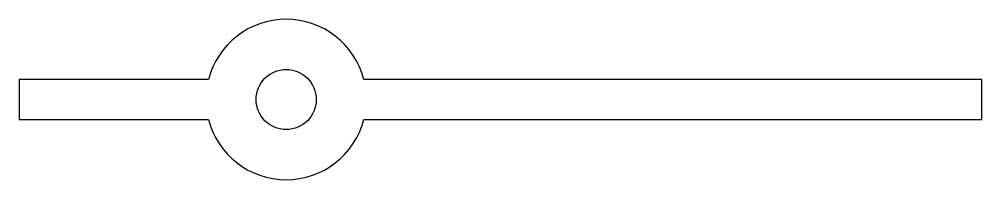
# Model space of a CAD drawing. Header units: millimetres. Extents: x 16 to 64, y 36 to 44.
import ezdxf

# ---------------------------------------------------------------- set-up
doc = ezdxf.new("R2010")
doc.units = ezdxf.units.MM
doc.layers.get('0').update_dxf_attribs({"linetype": 'CONTINUOUS'})

msp = doc.modelspace()

# ---------------------------------------------------------------- linework, layer by layer
msp.add_lwpolyline([(33.184, 41, 0.774597), (25.438, 41), (16, 41), (16, 39), (25.438, 39, 0.774597), (33.184, 39), (64, 39), (64, 41)], format="xyb", close=True)
msp.add_circle((29.311, 40), 1.5)

doc.saveas('drawing.dxf')
